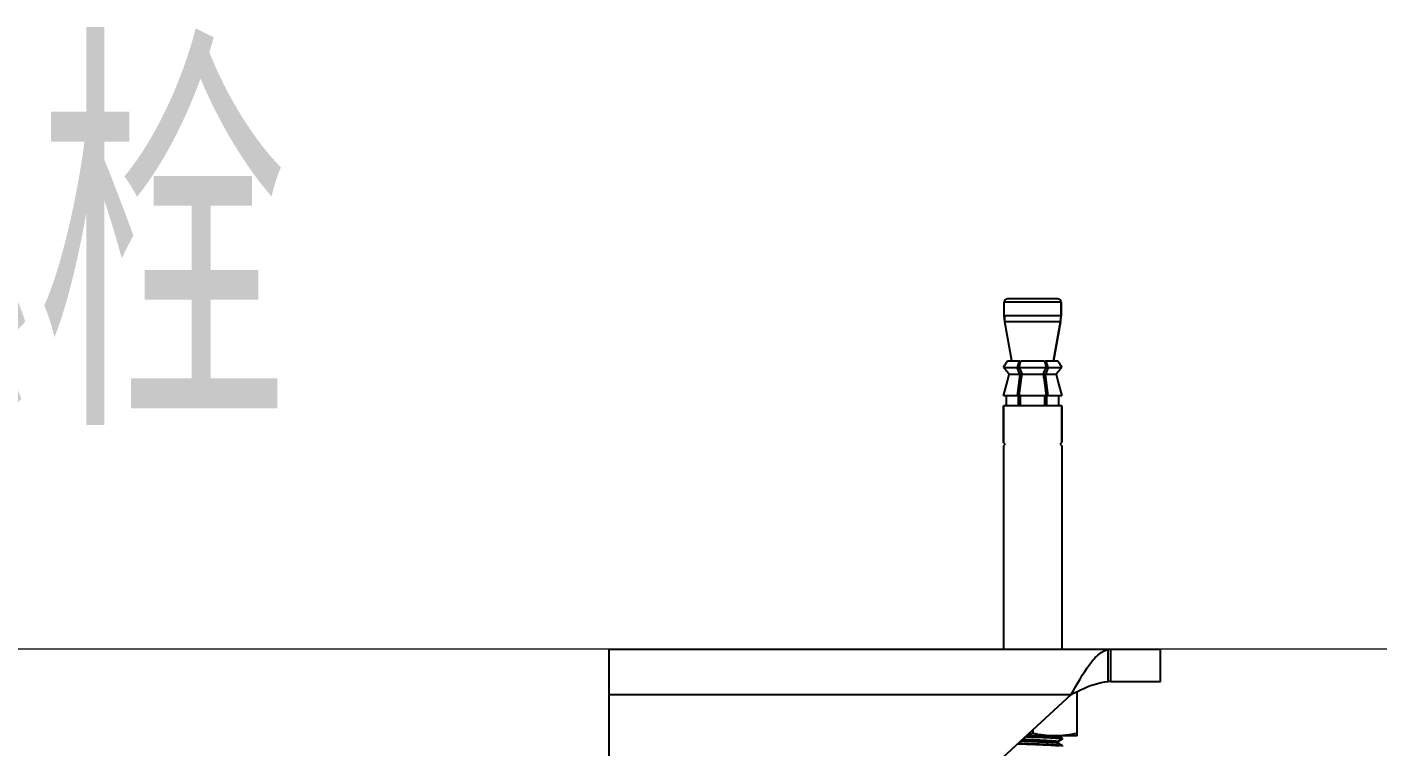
# Model space of a CAD drawing. Extents: x 1247970 to 1725648, y 860327 to 1277876.
# Drawn here: x 1323741 to 1325237, y 1203221 to 1204018 of the extents above; entities that cross this region are included whole.
import ezdxf

# ---------------------------------------------------------------- set-up
doc = ezdxf.new("R2010")
doc.units = 0
doc.header["$LTSCALE"] = 1000
doc.header["$MEASUREMENT"] = 0
doc.layers.get('0').update_dxf_attribs({"color": 254})
doc.layers.add('ANNO-CTXT', color=2, linetype='Continuous')
doc.layers.add('TK', color=4, linetype='Continuous')
doc.layers.add('BZ', color=82, linetype='Continuous', lineweight=20)
doc.styles.add('HZ', font='tssdeng.shx', dxfattribs={"width": 0.7, "bigfont": 'hztxt.shx'})

# ---------------------------------------------------------------- blocks, each defined once
blk = doc.blocks.new('A$C7BF01818')
at = {"linetype": 'Continuous'}
for p, q in [((4222.1, 10223.3), (4159.1, 10223.3)), ((4159.1, 10208.1), (4159.1, 10223.3)), ((4218.4, 10227), (4162.8, 10227)), ((4222.1, 10223.3), (4222.1, 10208.1)), ((4222.1, 10208.1), (4222.1, 10223.3)), ((4222.1, 10208.1), (4159.1, 10208.1)), ((4159.7, 10201.6), (4159.1, 10208.1)), ((4221.5, 10201.6), (4159.7, 10201.6)), ((4167.4, 10158.5), (4159.7, 10201.6)), ((4221.5, 10201.6), (4213.8, 10158.5)), ((4213.8, 10158.5), (4221.5, 10201.6)), ((4221.5, 10201.6), (4222.1, 10208.1)), ((4161.3, 10156.1), (4162.9, 10158.5)), ((4162.9, 10158.5), (4176.4, 10158.5)), ((4175.6, 10158.5), (4173.3, 10151.1)), ((4175.5, 10151.1), (4177.3, 10156.7)), ((4177.3, 10156.7), (4176.4, 10158.5)), ((4177.3, 10156.7), (4177.9, 10158.5)), ((4177.9, 10158.5), (4203.4, 10158.5)), ((4203.4, 10158.5), (4203.9, 10156.7)), ((4204.9, 10158.5), (4203.9, 10156.7)), ((4203.9, 10156.7), (4205.7, 10151.1)), ((4204.9, 10158.5), (4218.3, 10158.5)), ((4207.9, 10151.1), (4205.6, 10158.5)), ((4218.3, 10158.5), (4219.9, 10156.1)), ((4158.2, 10151.1), (4159.8, 10153.6)), ((4158.2, 10151.1), (4173.3, 10151.1)), ((4158.2, 10151.1), (4160.4, 10148.6)), ((4159.8, 10153.6), (4160.5, 10154.8)), ((4160.4, 10148.6), (4161.5, 10147.4)), ((4160.5, 10154.8), (4161.3, 10156.1)), ((4161.5, 10147.4), (4162.6, 10146.1)), ((4162.6, 10146.1), (4164.7, 10143.7)), ((4162.6, 10135.8), (4164.7, 10143.7)), ((4164.7, 10143.7), (4176.5, 10143.7)), ((4176.5, 10143.7), (4173.3, 10151.1)), ((4176.5, 10143.7), (4173.3, 10119.6)), ((4175.5, 10151.1), (4205.7, 10151.1)), ((4175.5, 10151.1), (4178.2, 10145)), ((4178.2, 10139.4), (4178.2, 10145)), ((4178.2, 10145), (4178.8, 10143.7)), ((4178.2, 10139.4), (4178.8, 10143.7)), ((4178.8, 10143.7), (4202.4, 10143.7)), ((4202.4, 10143.7), (4203, 10145)), ((4202.4, 10143.7), (4203, 10139.4)), ((4203, 10145), (4205.7, 10151.1)), ((4203, 10139.4), (4203, 10145)), ((4207.9, 10151.1), (4204.7, 10143.7)), ((4204.7, 10143.7), (4216.5, 10143.7)), ((4207.9, 10119.6), (4204.7, 10143.7)), ((4207.9, 10151.1), (4223, 10151.1)), ((4216.5, 10143.7), (4218.6, 10146.1)), ((4216.5, 10143.7), (4218.6, 10135.8)), ((4218.6, 10146.1), (4219.7, 10147.4)), ((4219.7, 10147.4), (4220.8, 10148.6)), ((4219.9, 10156.1), (4220.7, 10154.8)), ((4220.7, 10154.8), (4221.4, 10153.6)), ((4220.8, 10148.6), (4223, 10151.1)), ((4221.4, 10153.6), (4223, 10151.1)), ((4158.2, 10119.6), (4160.4, 10127.8)), ((4160.4, 10127.8), (4161.5, 10131.7)), ((4161.5, 10131.7), (4162.6, 10135.8)), ((4175.5, 10119.6), (4178.2, 10139.4)), ((4203, 10139.4), (4205.7, 10119.6)), ((4218.6, 10135.8), (4219.7, 10131.7)), ((4219.7, 10131.7), (4220.8, 10127.8)), ((4220.8, 10127.8), (4223, 10119.6)), ((4175, 10119.6), (4158.2, 10119.6)), ((4161.6, 10108.5), (4161.6, 10119.6)), ((4175, 10108.5), (4175, 10119.6)), ((4205.7, 10119.6), (4175.5, 10119.6)), ((4177.2, 10108.5), (4177.2, 10119.6)), ((4204, 10108.5), (4204, 10119.6)), ((4223, 10119.6), (4206.2, 10119.6)), ((4206.2, 10108.5), (4206.2, 10119.6)), ((4219.6, 10108.5), (4219.6, 10119.6)), ((4223, 10108.5), (4158.2, 10108.5)), ((4158.2, 10067.8), (4158.2, 10108.5)), ((4158.2, 10108.5), (4158.2, 10067.8)), ((4223, 10067.8), (4223, 10108.5)), ((4223, 10108.5), (4223, 10067.8)), ((4160.1, 10066), (4158.2, 10067.8)), ((4221.2, 10066), (4223, 10067.8)), ((4160.1, 10066), (4158.2, 10064.1)), ((4158.2, 10064.1), (4158.2, 9839)), ((4158.2, 10064.1), (4158.2, 9839)), ((4221.2, 10066), (4223, 10064.1)), ((4223, 10064.1), (4223, 9839)), ((4223, 10064.1), (4223, 9839)), ((3721.4, 9839), (4332.3, 9839)), ((3721.4, 9839), (3721.4, 9563.3)), ((4274.3, 9802.9), (4274.3, 9838.7)), ((4277.3, 9803), (4277.3, 9839)), ((4332.3, 9803), (4332.3, 9839)), ((4277.3, 9803), (4332.3, 9803)), ((3721.4, 9788.7), (4233.4, 9788.7)), ((3902.2, 9483.9), (4233.4, 9788.7)), ((4239.7, 9742.8), (4239.7, 9791.9)), ((4239.7, 9742.8), (4183.5, 9742.8)), ((4190.8, 9749.5), (4190.8, 9745.5)), ((4218.9, 9742.9), (4223.3, 9740.3)), ((4223.3, 9739.1), (4218.9, 9736.5)), ((4223.3, 9740.3), (4223.4, 9740.2)), ((4223.3, 9739.1), (4223.4, 9739.2)), ((4223.4, 9740.2), (4223.4, 9739.2)), ((4218.9, 9734.7), (4223.3, 9732.2)), ((4219, 9736.6), (4219, 9734.6)), ((4223.3, 9732.2), (4223.4, 9732.1)), ((4223.4, 9732.1), (4223.4, 9731))]:
    blk.add_line(p, q, dxfattribs=at)
for centre, radius, start, end in [((4162.8, 10223.3), 3.7, 90, 180), ((4218.4, 10223.3), 3.7, 0, 90), ((4196.2, 10208.1), 37, 180, 190.1247), ((4185.1, 10208.1), 37, 349.8753, 0), ((4277.4, 9749.3), 53.7, 90.0412, 93.2711), ((4340.1, 13553.3), 3814, 267.6424, 267.7556), ((4211.9, 9650.1), 90, 84.5776, 85.5479), ((4211.7, 9639.8), 92.2, 84.6498, 85.5433)]:
    blk.add_arc(centre, radius, start, end, dxfattribs=at)
for points, knots in [([(4233.4, 9788.7), (4239.7, 9800.1), (4248.4, 9816.2), (4262.6, 9833.1), (4270.6, 9837.9), (4274.3, 9838.7)], [0, 0, 0, 0, 0.595771, 0.825429, 1, 1, 1, 1]), ([(4233.4, 9788.7), (4236.8, 9790.4), (4249.6, 9797), (4263.7, 9802.3), (4274.3, 9802.9)], [0, 0, 0, 0, 0.263255, 1, 1, 1, 1]), ([(4179.6, 9739.2), (4180.8, 9739.1), (4185.5, 9738.9), (4193.4, 9738.6), (4202.8, 9738.1), (4210, 9737.7), (4214.4, 9737.4), (4216.9, 9737.2), (4218, 9736.9), (4219, 9736.8), (4219, 9736.6)], [0.2952259, 0.2952259, 0.2952259, 0.2952259, 0.3597255, 0.5435065, 0.720761, 0.8677534, 0.9235306, 0.9648771, 0.9904898, 1, 1, 1, 1]), ([(4190.8, 9741.2), (4188.5, 9741.3), (4185.6, 9741.4), (4182.8, 9741.6), (4182.2, 9741.6)], [0, 0, 0, 0, 0.280726, 0.3502962, 0.3502962, 0.3502962, 0.3502962]), ([(4215.2, 9742.8), (4211.1, 9742.8), (4202.9, 9743.3), (4194.8, 9744.7), (4190.8, 9745.5)], [0, 0, 0, 0, 0.499234, 1, 1, 1, 1]), ([(4190.8, 9742.2), (4193.9, 9742.1), (4203.7, 9741.7), (4213.7, 9741.4), (4220.5, 9740.8)], [0, 0, 0, 0, 0.309919, 1, 1, 1, 1]), ([(4218.9, 9739.9), (4217.2, 9740), (4207.8, 9740.6), (4198.4, 9740.9), (4190.8, 9741.2)], [0, 0, 0, 0, 0.184493, 1, 1, 1, 1]), ([(4239.7, 9745.5), (4235.6, 9744.7), (4227.5, 9743.3), (4219.3, 9742.8), (4215.2, 9742.8)], [0, 0, 0, 0, 0.500766, 1, 1, 1, 1]), ([(4223, 9739.4), (4222.9, 9739.4), (4222, 9739.6), (4221.2, 9739.7), (4220.4, 9739.7)], [0, 0, 0, 0, 0.160696, 1, 1, 1, 1]), ([(4220.5, 9740.8), (4220.8, 9740.7), (4221.8, 9740.6), (4222.8, 9740.6), (4223.3, 9740.3)], [0, 0, 0, 0, 0.378482, 1, 1, 1, 1]), ([(4223.4, 9739.2), (4223.4, 9739.2), (4223.2, 9739.3), (4223.1, 9739.4), (4223, 9739.4)], [0, 0, 0, 0, 0.318595, 1, 1, 1, 1]), ([(4190.8, 9733.1), (4187.7, 9733.2), (4182, 9733.5), (4176.3, 9733.6), (4173.7, 9733.8)], [0, 0, 0, 0, 0.3090732, 0.5771866, 0.5771866, 0.5771866, 0.5771866]), ([(4177.5, 9737.3), (4177.9, 9737.3), (4181.6, 9737.1), (4188.7, 9736.7), (4198.6, 9736.3), (4207.5, 9735.9), (4214, 9735.4), (4217.5, 9735.2), (4218.6, 9734.8)], [0.2673996, 0.2673996, 0.2673996, 0.2673996, 0.2848149, 0.464601, 0.6497295, 0.8147596, 0.937049, 1, 1, 1, 1]), ([(4190.8, 9734.1), (4193.8, 9734), (4203.7, 9733.6), (4213.6, 9733.3), (4220.4, 9732.6)], [0, 0, 0, 0, 0.309586, 1, 1, 1, 1]), ([(4218.9, 9731.7), (4217.2, 9731.9), (4207.8, 9732.4), (4198.4, 9732.8), (4190.8, 9733.1)], [0, 0, 0, 0, 0.184541, 1, 1, 1, 1]), ([(4218.6, 9734.8), (4218.7, 9734.8), (4218.8, 9734.8), (4218.8, 9734.7), (4218.9, 9734.7)], [0, 0, 0, 0, 0.569522, 1, 1, 1, 1]), ([(4220.4, 9732.6), (4220.8, 9732.6), (4221.7, 9732.5), (4222.8, 9732.5), (4223.3, 9732.2)], [0, 0, 0, 0, 0.378727, 1, 1, 1, 1])]:
    blk.add_open_spline(points, degree=3, knots=knots, dxfattribs=at)
for points in [[(4274.3, 9838.7), (4275.3, 9838.9), (4276.3, 9839), (4277.3, 9839)], [(4190.8, 9745.5), (4189, 9745.1), (4187.2, 9744.8), (4185.3, 9744.5)], [(4174.8, 9734.8), (4180.1, 9734.5), (4185.5, 9734.3), (4190.8, 9734.1)]]:
    blk.add_open_spline(points, degree=3, dxfattribs=at)
at = {"layer": 'BZ'}
blk.add_line((5115.5, 9839), (-5919.3, 9839), dxfattribs=at)
at = {"layer": 'ANNO-CTXT', "style": 'HZ', "width": 0.7}
blk.add_text('膨胀螺栓', height=400, dxfattribs=at).set_placement((2247.3, 10086.6))

msp = doc.modelspace()

# ---------------------------------------------------------------- block references
at = {"layer": 'TK'}
msp.add_blockref('A$C7BF01818', (1320663.7, 1193489.5), dxfattribs=at)

doc.saveas('drawing.dxf')
